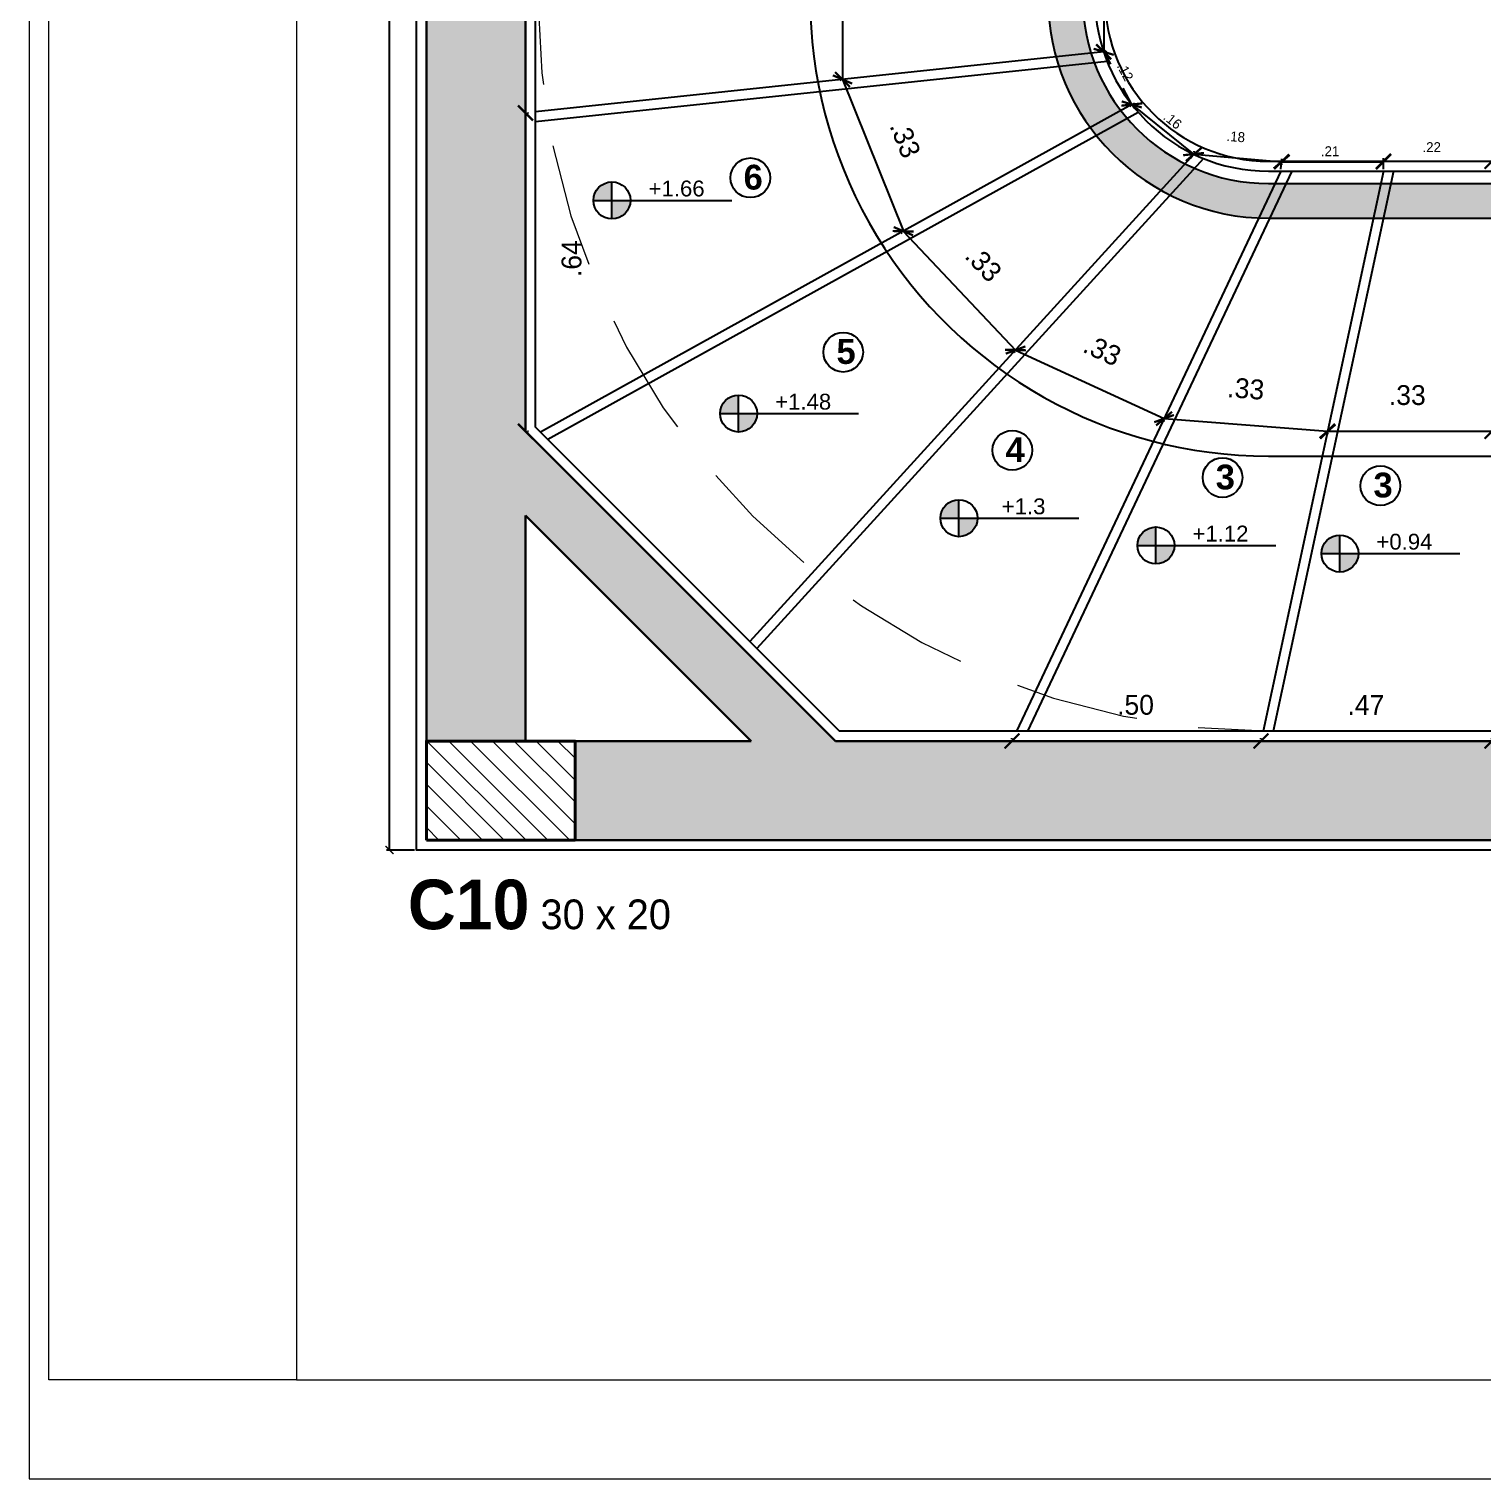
# Model space of a CAD drawing. Header units: millimetres. Extents: x -7 to 1246, y -1 to 1401.
# Drawn here: x 218.03 to 232.69, y -0.84 to 13.79 of the extents above; entities that cross this region are included whole.
import ezdxf
from ezdxf.enums import TextEntityAlignment as Align

# ---------------------------------------------------------------- set-up
doc = ezdxf.new("R2010")
doc.units = ezdxf.units.MM
doc.linetypes.add('HIDDEN', pattern=[0.375, 0.25, -0.125])
for name, color, linetype, lineweight in [('Anotaciones', 250, 'Continuous', 5), ('Columnas', 7, 'Continuous', 40), ('Cotas', 152, 'Continuous', 5), ('HATCH', 250, 'Continuous', 15), ('Muros', 7, 'Continuous', 30), ('Proyeccion', 252, 'HIDDEN', 13), ('Textos', 250, 'Continuous', 15)]:
    doc.layers.add(name, color=color, linetype=linetype, lineweight=lineweight)
doc.styles.add('CENTURYGOTIC', font='GOTHIC.TTF')
doc.styles.add('Estilo_Generado_2', font='GOTHICB.TTF')
doc.styles.add('Gotic', font='GOTHIC.TTF')
doc.styles.get("Standard").update_dxf_attribs({"font": 'arial.ttf'})
doc.dimstyles.new('1 20', dxfattribs={"dimtxt": 0.15, "dimasz": 0.08, "dimexe": 0.03, "dimexo": 0.02, "dimgap": 0.05, "dimtad": 1, "dimlfac": 0.2, "dimzin": 4, "dimdsep": 46, "dimtxsty": 'CENTURYGOTIC', "dimblk": 'ARCHTICK', "dimcen": 0.06, "dimclrd": 256, "dimclre": 256, "dimclrt": 251, "dimadec": 0, "dimazin": 0, "dimtfac": 1, "dimtofl": 0, "dimtmove": 2, "dimatfit": 3, "dimldrblk": 'ARCHTICK', "dimfxl": 1, "dimtolj": 1, "dimtzin": 0, "dimarcsym": 0})
doc.dimstyles.new('Cota 1-20', dxfattribs={"dimtxt": 0.2, "dimasz": 0.15, "dimexe": 0.03, "dimexo": 0.02, "dimgap": 0.05, "dimtad": 1, "dimlfac": 0.2, "dimzin": 4, "dimdsep": 46, "dimtxsty": 'CENTURYGOTIC', "dimblk": 'ARCHTICK', "dimcen": 0.6, "dimclrd": 256, "dimclre": 256, "dimclrt": 256, "dimadec": 0, "dimazin": 0, "dimtfac": 1, "dimtofl": 0, "dimtmove": 2, "dimatfit": 3, "dimldrblk": 'ARCHTICK', "dimfxl": 1, "dimtolj": 1, "dimtzin": 0, "dimarcsym": 0})

# ---------------------------------------------------------------- blocks, each defined once
blk = doc.blocks.new('esc pvpv')
at = {"true_color": 0xc7c8ca, "transparency": 33554687}
h = blk.add_hatch(color=9, dxfattribs=at)
h.dxf.hatch_style = 1
h.paths.add_polyline_path([(199.6015, 268.7916), (199.4015, 268.7916), (199.4015, 265.7916), (199.6015, 265.7916)])
h.paths.add_polyline_path([(203.7015, 268.9916), (199.7015, 268.9916), (199.7015, 268.7916), (203.7015, 268.7916)])
h.paths.add_polyline_path([(204.3045, 265.7916), (204.3045, 265.9416), (204.184, 265.9416), (204.184, 265.7916), (204.0015, 265.7916), (204.0015, 265.5916), (204.3045, 265.5916)])
h.paths.add_polyline_path([(204.5515, 268.7916), (204.5515, 268.9916), (204.0015, 268.9916), (204.0015, 268.7916), (204.184, 268.7916)])
h.paths.add_polyline_path([(203.8622, 266.8416), (203.8626, 267.1956), (203.8626, 267.4816), (203.8625, 267.4816), (203.8626, 267.6416), (203.8626, 267.7686), (203.8622, 267.7686)])
h = blk.add_hatch(color=9, dxfattribs=at)
h.dxf.hatch_style = 1
h.paths.add_polyline_path([(199.6015, 266.4166), (199.6015, 266.2469), (200.0568, 265.7916), (200.2266, 265.7916)])
h = blk.add_hatch(color=9, dxfattribs=at)
h.dxf.hatch_style = 1
h.paths.add_polyline_path([(203.7015, 265.7916), (199.7015, 265.7916), (199.7015, 265.5916), (203.7015, 265.5916)])
at = {"layer": 'HATCH', "true_color": 0xffffff, "transparency": 33554687}
h = blk.add_hatch(color=7, dxfattribs=at)
h.dxf.hatch_style = 1
h.paths.add_polyline_path([(202.302, 267.7366), (202.0026, 267.7366), (201.5515, 267.7366), (201.1004, 267.7366, 0.251609), (200.7294, 267.5372, 0.597943), (201.1004, 266.8466), (201.5515, 266.8466), (202.302, 266.8466), (202.302, 266.9166), (201.5515, 266.9166), (201.1004, 266.9166, -0.602954), (200.7909, 267.5032, -0.247696), (201.1004, 267.6666), (201.5515, 267.6666), (201.9674, 267.6666), (202.302, 267.6666)])
for p, q in [((200.7679, 267.1823), (199.6215, 267.0611)), ((200.7749, 267.1629), (199.6215, 267.041)), ((200.8248, 267.0759), (199.6318, 266.4146)), ((200.8378, 267.0602), (199.6465, 266.3999)), ((200.95, 266.9756), (200.0542, 265.9922)), ((200.9693, 266.9671), (200.0684, 265.978)), ((201.1253, 266.9416), (200.5922, 265.8116)), ((201.1474, 266.9416), (200.6144, 265.8116)), ((201.3325, 266.9416), (201.0895, 265.8116)), ((201.353, 266.9416), (201.11, 265.8116))]:
    blk.add_line(p, q)
for points in [[(204.3045, 265.9416), (204.3245, 265.9416), (204.3245, 265.5716), (199.4015, 265.5716), (199.3815, 265.5716), (199.3815, 269.0116), (204.2125, 269.0116)], [(204.184, 265.9416), (204.164, 265.9416), (204.164, 265.8116), (200.2348, 265.8116), (199.6215, 266.4249), (199.6215, 268.1583), (200.2348, 268.7716), (203.8815, 268.7716)]]:
    blk.add_lwpolyline(points)
at = {"color": 152, "true_color": 0x2776bb}
blk.add_lwpolyline([(200.2797, 267.7181, 0.562656), (201.1004, 266.3666), (201.5515, 266.3666), (202.1702, 266.3666)], format="xyb", dxfattribs=at)
for points in [[(202.302, 267.6666), (202.302, 267.7366), (201.5515, 267.7366), (201.1004, 267.7366, 1), (201.1004, 266.8466), (201.5515, 266.8466), (202.302, 266.8466)], [(202.302, 267.6666), (201.5515, 267.6666), (201.1004, 267.6666, 1), (201.1004, 266.9166), (201.5515, 266.9166), (202.302, 266.9166)], [(202.1522, 267.6416), (201.5515, 267.6416), (201.1004, 267.6416, 1), (201.1004, 266.9416), (201.5515, 266.9416), (202.1522, 266.9416)], [(202.1522, 267.6216), (201.5515, 267.6216), (201.1004, 267.6216, 1), (201.1004, 266.9616), (201.5515, 266.9616), (202.1522, 266.9616)]]:
    blk.add_lwpolyline(points, format="xyb")
at = {"layer": 'Columnas'}
blk.add_lwpolyline([(199.4015, 265.5916), (199.7015, 265.5916), (199.7015, 265.7916), (199.4015, 265.7916)], close=True, dxfattribs=at)
at = {"layer": 'Muros'}
for p, q in [((200.2266, 265.7916), (199.6015, 266.4166)), ((200.0568, 265.7916), (199.6015, 266.2469))]:
    blk.add_line(p, q, dxfattribs=at)
for points in [[(199.6015, 268.3363), (199.6015, 268.7916), (199.4015, 268.7916), (199.4015, 265.7916), (199.6015, 265.7916), (199.6015, 266.2469)], [(199.6015, 266.4166), (199.6015, 268.1665)], [(203.7015, 265.5916), (199.7015, 265.5916), (199.7015, 265.7916), (200.0568, 265.7916)], [(200.2266, 265.7916), (203.7015, 265.7916)]]:
    blk.add_lwpolyline(points, dxfattribs=at)
at = {"layer": 'Proyeccion'}
blk.add_lwpolyline([(201.1065, 265.8116, -1), (201.1065, 268.7716), (201.9966, 268.7716, -1), (201.9966, 265.8116)], format="xyb", close=True, dxfattribs=at)
blk = doc.blocks.new('_ArchTick')
at = {"color": 0, "linetype": 'ByBlock', "const_width": 0.15}
blk.add_lwpolyline([(-0.5, -0.5), (0.5, 0.5)], dxfattribs=at)
blk = doc.blocks.new('*D515')
at = {"layer": 'Cotas', "lineweight": -2, "transparency": 16777216}
for p, q in [((231.125, 9.735), (232.784, 9.735)), ((231.125, 9.715), (231.125, 9.705)), ((232.784, 9.715), (232.784, 9.705))]:
    blk.add_line(p, q, dxfattribs=at)
at = {"layer": 'Defpoints', "color": 0, "transparency": 16777216}
for p in [(231.125, 9.735), (232.784, 9.735), (232.784, 9.735)]:
    blk.add_point(p, dxfattribs=at)
at = {"layer": 'Cotas', "lineweight": -2, "transparency": 16777216, "xscale": 0.15, "yscale": 0.15, "zscale": 0.15, "rotation": 180}
blk.add_blockref('_ArchTick', (231.125, 9.735), dxfattribs=at)
at = {"layer": 'Cotas', "lineweight": -2, "transparency": 16777216, "xscale": 0.15, "yscale": 0.15, "zscale": 0.15}
blk.add_blockref('_ArchTick', (232.784, 9.735), dxfattribs=at)
at = {"layer": 'Cotas', "transparency": 16777216, "insert": (231.93, 10.099), "char_height": 0.2, "attachment_point": 5, "style": 'CENTURYGOTIC'}
blk.add_mtext('\\A1;.33', dxfattribs=at)
blk = doc.blocks.new('*D516')
at = {"layer": 'Cotas', "lineweight": -2, "transparency": 16777216}
for p, q in [((229.474, 9.844), (229.473, 9.834)), ((229.476, 9.863), (231.125, 9.735)), ((231.123, 9.715), (231.122, 9.705))]:
    blk.add_line(p, q, dxfattribs=at)
at = {"layer": 'Defpoints', "color": 0, "transparency": 16777216}
for p in [(229.476, 9.863), (231.125, 9.735), (231.125, 9.735)]:
    blk.add_point(p, dxfattribs=at)
at = {"layer": 'Cotas', "lineweight": -2, "transparency": 16777216, "xscale": 0.15, "yscale": 0.15, "zscale": 0.15}
for p, rotation in [((229.476, 9.863), 175.5384015753768), ((231.125, 9.735), 355.5384015753768)]:
    blk.add_blockref('_ArchTick', p, dxfattribs=dict(at, rotation=rotation))
at = {"layer": 'Cotas', "transparency": 16777216, "insert": (230.301, 10.165), "char_height": 0.2, "attachment_point": 5, "rotation": 355.5384, "style": 'CENTURYGOTIC'}
blk.add_mtext('\\A1;.33', dxfattribs=at)
blk = doc.blocks.new('*D517')
at = {"layer": 'Cotas', "lineweight": -2, "transparency": 16777216}
for p, q in [((227.97, 10.537), (227.965, 10.528)), ((227.978, 10.555), (229.476, 9.863)), ((229.467, 9.845), (229.463, 9.836))]:
    blk.add_line(p, q, dxfattribs=at)
at = {"layer": 'Defpoints', "color": 0, "transparency": 16777216}
for p in [(227.978, 10.555), (229.476, 9.863), (229.476, 9.863)]:
    blk.add_point(p, dxfattribs=at)
at = {"layer": 'Cotas', "lineweight": -2, "transparency": 16777216, "xscale": 0.15, "yscale": 0.15, "zscale": 0.15}
for p, rotation in [((227.978, 10.555), 155.2023528439512), ((229.476, 9.863), 335.2023528439512)]:
    blk.add_blockref('_ArchTick', p, dxfattribs=dict(at, rotation=rotation))
at = {"layer": 'Cotas', "transparency": 16777216, "insert": (228.853, 10.553), "char_height": 0.2, "attachment_point": 5, "rotation": 335.2024, "style": 'CENTURYGOTIC'}
blk.add_mtext('\\A1;.33', dxfattribs=at)
blk = doc.blocks.new('*D518')
at = {"layer": 'Cotas', "lineweight": -2, "transparency": 16777216}
for p, q in [((226.829, 11.739), (226.821, 11.732)), ((226.843, 11.753), (227.978, 10.555)), ((227.964, 10.542), (227.956, 10.535))]:
    blk.add_line(p, q, dxfattribs=at)
at = {"layer": 'Defpoints', "color": 0, "transparency": 16777216}
for p in [(226.843, 11.753), (227.978, 10.555), (227.978, 10.555)]:
    blk.add_point(p, dxfattribs=at)
at = {"layer": 'Cotas', "lineweight": -2, "transparency": 16777216, "xscale": 0.15, "yscale": 0.15, "zscale": 0.15}
for p, rotation in [((226.843, 11.753), 133.4682352290293), ((227.978, 10.555), 313.4682352290292)]:
    blk.add_blockref('_ArchTick', p, dxfattribs=dict(at, rotation=rotation))
at = {"layer": 'Cotas', "transparency": 16777216, "insert": (227.655, 11.426), "char_height": 0.2, "attachment_point": 5, "rotation": 313.4682, "style": 'CENTURYGOTIC'}
blk.add_mtext('\\A1;.33', dxfattribs=at)
blk = doc.blocks.new('*D519')
at = {"layer": 'Cotas', "lineweight": -2, "transparency": 16777216}
for p, q in [((226.214, 13.278), (226.204, 13.274)), ((226.232, 13.285), (226.846, 11.754)), ((226.862, 11.76), (226.874, 11.765))]:
    blk.add_line(p, q, dxfattribs=at)
at = {"layer": 'Defpoints', "color": 0, "transparency": 16777216}
for p in [(226.232, 13.285), (226.843, 11.753), (226.846, 11.754)]:
    blk.add_point(p, dxfattribs=at)
at = {"layer": 'Cotas', "lineweight": -2, "transparency": 16777216, "xscale": 0.15, "yscale": 0.15, "zscale": 0.15}
for p, rotation in [((226.232, 13.285), 111.8361084040424), ((226.846, 11.754), 291.8361084040424)]:
    blk.add_blockref('_ArchTick', p, dxfattribs=dict(at, rotation=rotation))
at = {"layer": 'Cotas', "transparency": 16777216, "insert": (226.864, 12.682), "char_height": 0.2, "attachment_point": 5, "rotation": 291.8361, "style": 'CENTURYGOTIC'}
blk.add_mtext('\\A1;.33', dxfattribs=at)
blk = doc.blocks.new('*D520')
at = {"layer": 'Cotas', "lineweight": -2, "transparency": 16777216}
for p, q in [((226.232, 14.935), (226.232, 13.285)), ((226.252, 14.935), (226.262, 14.935)), ((226.252, 13.285), (226.262, 13.285))]:
    blk.add_line(p, q, dxfattribs=at)
at = {"layer": 'Defpoints', "color": 0, "transparency": 16777216}
for p in [(226.232, 14.935), (226.232, 13.285), (226.232, 13.285)]:
    blk.add_point(p, dxfattribs=at)
at = {"layer": 'Cotas', "lineweight": -2, "transparency": 16777216, "xscale": 0.15, "yscale": 0.15, "zscale": 0.15}
for p, rotation in [((226.232, 14.935), 90), ((226.232, 13.285), 270)]:
    blk.add_blockref('_ArchTick', p, dxfattribs=dict(at, rotation=rotation))
at = {"layer": 'Cotas', "transparency": 16777216, "insert": (226.594, 14.14), "char_height": 0.2, "attachment_point": 5, "rotation": 90, "style": 'CENTURYGOTIC'}
blk.add_mtext('\\A1;.33', dxfattribs=at)
blk = doc.blocks.new('*D528')
at = {"layer": 'Cotas', "lineweight": -2, "transparency": 16777216}
for p, q in [((227.941, 6.63), (227.941, 6.64)), ((227.941, 6.61), (230.453, 6.61)), ((230.453, 6.63), (230.453, 6.64))]:
    blk.add_line(p, q, dxfattribs=at)
at = {"layer": 'Defpoints', "color": 0, "transparency": 16777216}
for p in [(227.941, 6.61), (230.453, 6.61), (230.453, 6.61)]:
    blk.add_point(p, dxfattribs=at)
at = {"layer": 'Cotas', "lineweight": -2, "transparency": 16777216, "xscale": 0.15, "yscale": 0.15, "zscale": 0.15, "rotation": 180}
blk.add_blockref('_ArchTick', (227.941, 6.61), dxfattribs=at)
at = {"layer": 'Cotas', "lineweight": -2, "transparency": 16777216, "xscale": 0.15, "yscale": 0.15, "zscale": 0.15}
blk.add_blockref('_ArchTick', (230.453, 6.61), dxfattribs=at)
at = {"layer": 'Cotas', "transparency": 16777216, "insert": (229.188, 6.974), "char_height": 0.2, "attachment_point": 5, "style": 'CENTURYGOTIC'}
blk.add_mtext('\\A1;.50', dxfattribs=at)
blk = doc.blocks.new('*D529')
at = {"layer": 'Cotas', "lineweight": -2, "transparency": 16777216}
for p, q in [((223.034, 12.947), (223.034, 9.735)), ((223.054, 12.947), (223.064, 12.947)), ((223.054, 9.735), (223.064, 9.735))]:
    blk.add_line(p, q, dxfattribs=at)
at = {"layer": 'Defpoints', "color": 0, "transparency": 16777216}
for p in [(223.034, 12.947), (223.034, 9.735), (223.034, 9.735)]:
    blk.add_point(p, dxfattribs=at)
at = {"layer": 'Cotas', "lineweight": -2, "transparency": 16777216, "xscale": 0.15, "yscale": 0.15, "zscale": 0.15}
for p, rotation in [((223.034, 12.947), 90), ((223.034, 9.735), 270)]:
    blk.add_blockref('_ArchTick', p, dxfattribs=dict(at, rotation=rotation))
at = {"layer": 'Cotas', "transparency": 16777216, "insert": (223.499, 11.477), "char_height": 0.2, "attachment_point": 5, "rotation": 90, "style": 'CENTURYGOTIC'}
blk.add_mtext('\\A1;.64', dxfattribs=at)
blk = doc.blocks.new('*D530')
at = {"layer": 'Cotas', "lineweight": -2, "transparency": 16777216}
for p, q in [((223.034, 15.273), (223.034, 12.947)), ((223.054, 15.273), (223.064, 15.273)), ((223.054, 12.947), (223.064, 12.947))]:
    blk.add_line(p, q, dxfattribs=at)
at = {"layer": 'Defpoints', "color": 0, "transparency": 16777216}
for p in [(223.034, 15.273), (223.034, 12.947), (223.034, 12.947)]:
    blk.add_point(p, dxfattribs=at)
at = {"layer": 'Cotas', "lineweight": -2, "transparency": 16777216, "xscale": 0.15, "yscale": 0.15, "zscale": 0.15}
for p, rotation in [((223.034, 15.273), 90), ((223.034, 12.947), 270)]:
    blk.add_blockref('_ArchTick', p, dxfattribs=dict(at, rotation=rotation))
at = {"layer": 'Cotas', "transparency": 16777216, "insert": (223.344, 14.166), "char_height": 0.2, "attachment_point": 5, "rotation": 90, "style": 'CENTURYGOTIC'}
blk.add_mtext('\\A1;.47', dxfattribs=at)
blk = doc.blocks.new('Cota de nivel planta')
h = blk.add_hatch(color=256)
h.dxf.hatch_style = 1
h.paths.add_polyline_path([(0.466, 0), (0, 0), (0, -0.466, 0.414214)])
h.paths.add_polyline_path([(0, 0), (0, 0.466, 0.414214), (-0.466, 0)])
for p, q in [((0, -0.466), (0, 0.466)), ((-0.466, 0), (0.466, 0)), ((0.466, 0), (3.023, 0))]:
    blk.add_line(p, q)
blk.add_circle((0, 0), 0.466)
blk.add_attdef('NIVEL', text='', height=0.4).set_placement((1.628, 0.1), align=Align.CENTER)
blk = doc.blocks.new('*D536')
at = {"layer": 'Cotas', "lineweight": -2, "transparency": 16777216}
for p, q in [((231.69, 12.475), (231.69, 12.49)), ((232.785, 12.38), (232.785, 12.49)), ((231.69, 12.46), (232.785, 12.46))]:
    blk.add_line(p, q, dxfattribs=at)
at = {"layer": 'Defpoints', "color": 0, "transparency": 16777216}
for p in [(231.69, 12.455), (232.785, 12.46), (232.785, 12.36)]:
    blk.add_point(p, dxfattribs=at)
at = {"layer": 'Cotas', "lineweight": -2, "transparency": 16777216, "xscale": 0.15, "yscale": 0.15, "zscale": 0.15, "rotation": 180}
blk.add_blockref('_ArchTick', (231.69, 12.46), dxfattribs=at)
at = {"layer": 'Cotas', "lineweight": -2, "transparency": 16777216, "xscale": 0.15, "yscale": 0.15, "zscale": 0.15}
blk.add_blockref('_ArchTick', (232.785, 12.46), dxfattribs=at)
at = {"layer": 'Cotas', "transparency": 16777216, "insert": (232.176, 12.602), "char_height": 0.2, "attachment_point": 5, "style": 'CENTURYGOTIC'}
blk.add_mtext('\\A1;{\\H0.5x;.22}', dxfattribs=at)
blk = doc.blocks.new('*D537')
at = {"layer": 'Cotas', "lineweight": -2, "transparency": 16777216}
for p, q in [((231.69, 12.38), (231.69, 12.485)), ((230.662, 12.455), (231.69, 12.455)), ((230.662, 12.435), (230.662, 12.425))]:
    blk.add_line(p, q, dxfattribs=at)
at = {"layer": 'Defpoints', "color": 0, "transparency": 16777216}
for p in [(230.662, 12.455), (231.69, 12.455), (231.69, 12.36)]:
    blk.add_point(p, dxfattribs=at)
at = {"layer": 'Cotas', "lineweight": -2, "transparency": 16777216, "xscale": 0.15, "yscale": 0.15, "zscale": 0.15, "rotation": 180}
blk.add_blockref('_ArchTick', (230.662, 12.455), dxfattribs=at)
at = {"layer": 'Cotas', "lineweight": -2, "transparency": 16777216, "xscale": 0.15, "yscale": 0.15, "zscale": 0.15}
blk.add_blockref('_ArchTick', (231.69, 12.455), dxfattribs=at)
at = {"layer": 'Cotas', "transparency": 16777216, "insert": (231.151, 12.561), "char_height": 0.2, "attachment_point": 5, "style": 'CENTURYGOTIC'}
blk.add_mtext('\\A1;{\\H0.5x;.21}', dxfattribs=at)
blk = doc.blocks.new('*D538')
at = {"layer": 'Cotas', "lineweight": -2, "transparency": 16777216}
for p, q in [((229.777, 12.53), (230.662, 12.455)), ((229.779, 12.55), (229.78, 12.56)), ((230.655, 12.38), (230.664, 12.485))]:
    blk.add_line(p, q, dxfattribs=at)
at = {"layer": 'Defpoints', "color": 0, "transparency": 16777216}
for p in [(229.777, 12.53), (230.654, 12.36), (230.662, 12.455)]:
    blk.add_point(p, dxfattribs=at)
at = {"layer": 'Cotas', "lineweight": -2, "transparency": 16777216, "xscale": 0.15, "yscale": 0.15, "zscale": 0.15}
for p, rotation in [((229.777, 12.53), 175.1750385600208), ((230.662, 12.455), 355.1750385600208)]:
    blk.add_blockref('_ArchTick', p, dxfattribs=dict(at, rotation=rotation))
at = {"layer": 'Cotas', "transparency": 16777216, "insert": (230.2, 12.707), "char_height": 0.2, "attachment_point": 5, "rotation": 355.175, "style": 'CENTURYGOTIC'}
blk.add_mtext('\\A1;{\\H0.5x;.18}', dxfattribs=at)
blk = doc.blocks.new('*D539')
at = {"layer": 'Cotas', "lineweight": -2, "transparency": 16777216}
for p, q in [((229.139, 13.016), (229.132, 13.008)), ((229.151, 13.032), (229.774, 12.532)), ((229.74, 12.489), (229.793, 12.555))]:
    blk.add_line(p, q, dxfattribs=at)
at = {"layer": 'Defpoints', "color": 0, "transparency": 16777216}
for p in [(229.151, 13.032), (229.727, 12.473), (229.774, 12.532)]:
    blk.add_point(p, dxfattribs=at)
at = {"layer": 'Cotas', "lineweight": -2, "transparency": 16777216, "xscale": 0.15, "yscale": 0.15, "zscale": 0.15}
for p, rotation in [((229.151, 13.032), 141.2875084714928), ((229.774, 12.532), 321.2875084714928)]:
    blk.add_blockref('_ArchTick', p, dxfattribs=dict(at, rotation=rotation))
at = {"layer": 'Cotas', "transparency": 16777216, "insert": (229.562, 12.871), "char_height": 0.2, "attachment_point": 5, "rotation": 321.2875, "style": 'CENTURYGOTIC'}
blk.add_mtext('\\A1;{\\H0.5x;.16}', dxfattribs=at)
blk = doc.blocks.new('*D540')
at = {"layer": 'Cotas', "lineweight": -2, "transparency": 16777216}
for p, q in [((228.867, 13.564), (228.934, 13.439)), ((228.884, 13.573), (228.893, 13.578)), ((229.15, 13.033), (229.063, 13.196)), ((229.128, 13.021), (229.177, 13.047))]:
    blk.add_line(p, q, dxfattribs=at)
at = {"layer": 'Defpoints', "color": 0, "transparency": 16777216}
for p in [(228.867, 13.564), (229.11, 13.012), (229.15, 13.033)]:
    blk.add_point(p, dxfattribs=at)
at = {"layer": 'Cotas', "lineweight": -2, "transparency": 16777216, "xscale": 0.15, "yscale": 0.15, "zscale": 0.15}
for p, rotation in [((228.867, 13.564), 118.1135848849351), ((229.15, 13.033), 298.1135848849351)]:
    blk.add_blockref('_ArchTick', p, dxfattribs=dict(at, rotation=rotation))
at = {"layer": 'Cotas', "transparency": 16777216, "insert": (229.084, 13.363), "char_height": 0.2, "attachment_point": 5, "rotation": 298.1136, "style": 'CENTURYGOTIC'}
blk.add_mtext('\\A1;{\\H0.5x;.12}', dxfattribs=at)
blk = doc.blocks.new('*D541')
at = {"layer": 'Cotas', "lineweight": -2, "transparency": 16777216}
for p, q in [((228.867, 14.656), (228.867, 13.564)), ((228.887, 14.656), (228.897, 14.656)), ((228.887, 13.564), (228.897, 13.564))]:
    blk.add_line(p, q, dxfattribs=at)
at = {"layer": 'Defpoints', "color": 0, "transparency": 16777216}
for p in [(228.867, 14.656), (228.867, 13.564), (228.867, 13.564)]:
    blk.add_point(p, dxfattribs=at)
at = {"layer": 'Cotas', "lineweight": -2, "transparency": 16777216, "xscale": 0.15, "yscale": 0.15, "zscale": 0.15}
for p, rotation in [((228.867, 14.656), 90), ((228.867, 13.564), 270)]:
    blk.add_blockref('_ArchTick', p, dxfattribs=dict(at, rotation=rotation))
at = {"layer": 'Cotas', "transparency": 16777216, "insert": (228.998, 14.078), "char_height": 0.2, "attachment_point": 5, "rotation": 90, "style": 'CENTURYGOTIC'}
blk.add_mtext('\\A1;{\\H0.5x;.22}', dxfattribs=at)
blk = doc.blocks.new('*D553')
at = {"layer": 'Cotas', "lineweight": -2, "transparency": 16777216}
for p, q in [((230.453, 6.63), (230.453, 6.64)), ((230.453, 6.61), (232.784, 6.61)), ((232.784, 6.63), (232.784, 6.64))]:
    blk.add_line(p, q, dxfattribs=at)
at = {"layer": 'Defpoints', "color": 0, "transparency": 16777216}
for p in [(230.453, 6.61), (232.784, 6.61), (232.784, 6.61)]:
    blk.add_point(p, dxfattribs=at)
at = {"layer": 'Cotas', "lineweight": -2, "transparency": 16777216, "xscale": 0.15, "yscale": 0.15, "zscale": 0.15, "rotation": 180}
blk.add_blockref('_ArchTick', (230.453, 6.61), dxfattribs=at)
at = {"layer": 'Cotas', "lineweight": -2, "transparency": 16777216, "xscale": 0.15, "yscale": 0.15, "zscale": 0.15}
blk.add_blockref('_ArchTick', (232.784, 6.61), dxfattribs=at)
at = {"layer": 'Cotas', "transparency": 16777216, "insert": (231.512, 6.974), "char_height": 0.2, "attachment_point": 5, "style": 'CENTURYGOTIC'}
blk.add_mtext('\\A1;.47', dxfattribs=at)
blk = doc.blocks.new('*D575')
at = {"layer": 'Cotas', "lineweight": -2, "transparency": 16777216}
for p, q in [((221.914, 22.71), (221.632, 22.71)), ((221.662, 5.51), (221.662, 22.71)), ((221.914, 5.51), (221.632, 5.51))]:
    blk.add_line(p, q, dxfattribs=at)
at = {"layer": 'Defpoints', "color": 0, "transparency": 16777216}
for p in [(221.662, 22.71), (221.934, 22.71), (221.934, 5.51)]:
    blk.add_point(p, dxfattribs=at)
at = {"layer": 'Cotas', "lineweight": -2, "transparency": 16777216, "xscale": 0.08, "yscale": 0.08, "zscale": 0.08}
for p, rotation in [((221.662, 22.71), 90), ((221.662, 5.51), 270)]:
    blk.add_blockref('_ArchTick', p, dxfattribs=dict(at, rotation=rotation))
at = {"layer": 'Cotas', "color": 251, "transparency": 16777216, "insert": (221.533, 14.11), "char_height": 0.15, "attachment_point": 5, "rotation": 90, "style": 'CENTURYGOTIC'}
blk.add_mtext('\\A1;3.44', dxfattribs=at)

msp = doc.modelspace()

# ---------------------------------------------------------------- hatches: boundary and pattern name
at = {"layer": 'HATCH', "true_color": 0x000000}
h = msp.add_hatch(dxfattribs=at)
h.set_pattern_fill('ANSI31', color=18, scale=0.049, angle=90)
h.set_pattern_definition([(135, (28.93253, -285.19869), (-0.11000814, -0.11000814), [])])
h.paths.add_polyline_path([(223.534, 22.61), (222.034, 22.61), (222.034, 21.61), (223.034, 21.61), (223.534, 21.61)])
h.paths.add_polyline_path([(223.534, 6.61), (222.034, 6.61), (222.034, 5.61), (223.534, 5.61)])

# ---------------------------------------------------------------- linework, layer by layer
at = {"lineweight": 13}
msp.add_lwpolyline([(218.025, -0.835), (260.025, -0.835), (260.025, 28.865), (218.025, 28.865)], close=True, dxfattribs=at)
at = {"lineweight": 13, "ltscale": 0.05}
msp.add_lwpolyline([(220.725, 0.165), (259.025, 0.165), (259.025, 27.865), (218.225, 27.865)], dxfattribs=at)
at = {"lineweight": 13}
msp.add_lwpolyline([(220.725, 27.865), (220.725, 0.165), (218.225, 0.165), (218.225, 27.865)], dxfattribs=at)
for centre in [(225.302, 12.293), (226.239, 10.533), (227.945, 9.543), (230.066, 9.268), (231.658, 9.186)]:
    msp.add_circle(centre, 0.2)

# ---------------------------------------------------------------- block references
at = {"xscale": 5, "yscale": 5, "zscale": 5}
msp.add_blockref('esc pvpv', (-774.973, -1322.348), dxfattribs=at)
ref = msp.add_blockref('Cota de nivel planta', (223.906, 12.065), dxfattribs=dict(xscale=0.4, yscale=0.4, zscale=0.4))
ref.add_attrib('NIVEL', '+1.66', dxfattribs={"layer": 'Anotaciones', "height": 0.16}).set_placement((224.558, 12.105), align=Align.CENTER)
ref = msp.add_blockref('Cota de nivel planta', (225.184, 9.914), dxfattribs=dict(xscale=0.4, yscale=0.4, zscale=0.4))
ref.add_attrib('NIVEL', '+1.48', dxfattribs={"layer": 'Anotaciones', "height": 0.16}).set_placement((225.835, 9.954), align=Align.CENTER)
ref = msp.add_blockref('Cota de nivel planta', (227.407, 8.858), dxfattribs=dict(xscale=0.4, yscale=0.4, zscale=0.4))
ref.add_attrib('NIVEL', '+1.3', dxfattribs={"layer": 'Anotaciones', "height": 0.16}).set_placement((228.059, 8.898), align=Align.CENTER)
ref = msp.add_blockref('Cota de nivel planta', (229.394, 8.583), dxfattribs=dict(xscale=0.4, yscale=0.4, zscale=0.4))
ref.add_attrib('NIVEL', '+1.12', dxfattribs={"layer": 'Anotaciones', "height": 0.16}).set_placement((230.045, 8.623), align=Align.CENTER)
ref = msp.add_blockref('Cota de nivel planta', (231.25, 8.501), dxfattribs=dict(xscale=0.4, yscale=0.4, zscale=0.4))
ref.add_attrib('NIVEL', '+0.94', dxfattribs={"layer": 'Anotaciones', "height": 0.16}).set_placement((231.901, 8.541), align=Align.CENTER)

# ---------------------------------------------------------------- texts
at = {"layer": 'Textos', "linetype": 'Continuous', "char_height": 0.25, "width": 21.5584, "attachment_point": 3, "style": 'Estilo_Generado_2'}
for s, insert in [('\\A1;\\pxql;{\\f@Arial Unicode MS|b1|i0|c0|p34;6}', (246.792, 12.424)), ('\\A1;\\pxql;{\\f@Arial Unicode MS|b1|i0|c0|p34;5}', (247.729, 10.665)), ('\\A1;\\pxql;{\\f@Arial Unicode MS|b1|i0|c0|p34;4}', (249.435, 9.674)), ('\\A1;\\pxql;{\\f@Arial Unicode MS|b1|i0|c0|p34;3}', (251.555, 9.399)), ('\\A1;\\pxql;{\\f@Arial Unicode MS|b1|i0|c0|p34;3}', (253.147, 9.318))]:
    msp.add_mtext(s, dxfattribs=dict(at, insert=insert))
at = {"layer": 'Textos', "insert": (224.501, 5.211), "char_height": 0.75245, "width": 6.25312, "attachment_point": 3, "style": 'Gotic'}
msp.add_mtext('{\\fCentury Gothic|b1|i0|c0|p34;\\H0.6645x;C10\\fCentury Gothic|b0|i0|c0|p34;\\H0.6x; 30 x 20}', dxfattribs=at)

# ---------------------------------------------------------------- dimensions: what is measured, and where the dimension line sits
at = {"layer": 'Cotas'}
dim = msp.add_linear_dim(base=(221.662, 22.71), p1=(221.934, 5.51), p2=(221.934, 22.71), angle=270, dimstyle='1 20', dxfattribs=at)
dim.commit()
dim.dimension.update_dxf_attribs({"geometry": '*D575', "text_midpoint": (221.533, 14.11)})
for base, p1, p2, angle, picture, middle in [((223.034, 12.947), (223.034, 15.273), (223.034, 12.947), 270, '*D530', (223.344, 14.166)), ((226.232, 13.285), (226.232, 14.935), (226.232, 13.285), 270, '*D520', (226.594, 14.14)), ((226.846, 11.754), (226.232, 13.285), (226.843, 11.753), 291.8361, '*D519', (226.864, 12.682)), ((223.034, 9.735), (223.034, 12.947), (223.034, 9.735), 270, '*D529', (223.499, 11.477)), ((227.978, 10.555), (226.843, 11.753), (227.978, 10.555), 313.4682, '*D518', (227.655, 11.426)), ((229.476, 9.863), (227.978, 10.555), (229.476, 9.863), 335.2024, '*D517', (228.853, 10.553)), ((231.125, 9.735), (229.476, 9.863), (231.125, 9.735), 355.5384, '*D516', (230.301, 10.165))]:
    dim = msp.add_linear_dim(base=base, p1=p1, p2=p2, angle=angle, dimstyle='Cota 1-20', dxfattribs=at)
    dim.commit()
    dim.dimension.update_dxf_attribs({"geometry": picture, "text_midpoint": middle, "dimtype": 160})
for base, p1, p2, angle, picture, middle in [((228.867, 13.564), (228.867, 14.656), (228.867, 13.564), 270, '*D541', (228.998, 14.078)), ((229.15, 13.033), (228.867, 13.564), (229.11, 13.012), 298.1136, '*D540', (229.084, 13.363)), ((229.774, 12.532), (229.151, 13.032), (229.727, 12.473), 321.2875, '*D539', (229.562, 12.871)), ((230.662, 12.455), (229.777, 12.53), (230.654, 12.36), 355.175, '*D538', (230.2, 12.707))]:
    dim = msp.add_linear_dim(base=base, p1=p1, p2=p2, angle=angle, text='{\\H0.5x;<>}', dimstyle='Cota 1-20', dxfattribs=at)
    dim.commit()
    dim.dimension.update_dxf_attribs({"geometry": picture, "text_midpoint": middle, "dimtype": 160})
for base, p1, p2, picture, middle in [((231.69, 12.455), (230.662, 12.455), (231.69, 12.36), '*D537', (231.151, 12.561)), ((232.785, 12.46), (231.69, 12.455), (232.785, 12.36), '*D536', (232.176, 12.602))]:
    dim = msp.add_linear_dim(base=base, p1=p1, p2=p2, text='{\\H0.5x;<>}', dimstyle='Cota 1-20', dxfattribs=at)
    dim.commit()
    dim.dimension.update_dxf_attribs({"geometry": picture, "text_midpoint": middle, "dimtype": 160})
for base, p1, p2, picture, middle in [((232.784, 9.735), (231.125, 9.735), (232.784, 9.735), '*D515', (231.93, 10.099)), ((230.453, 6.61), (227.941, 6.61), (230.453, 6.61), '*D528', (229.188, 6.974)), ((232.784, 6.61), (230.453, 6.61), (232.784, 6.61), '*D553', (231.512, 6.974))]:
    dim = msp.add_linear_dim(base=base, p1=p1, p2=p2, dimstyle='Cota 1-20', dxfattribs=at)
    dim.commit()
    dim.dimension.update_dxf_attribs({"geometry": picture, "text_midpoint": middle, "dimtype": 160})

doc.saveas('drawing.dxf')
